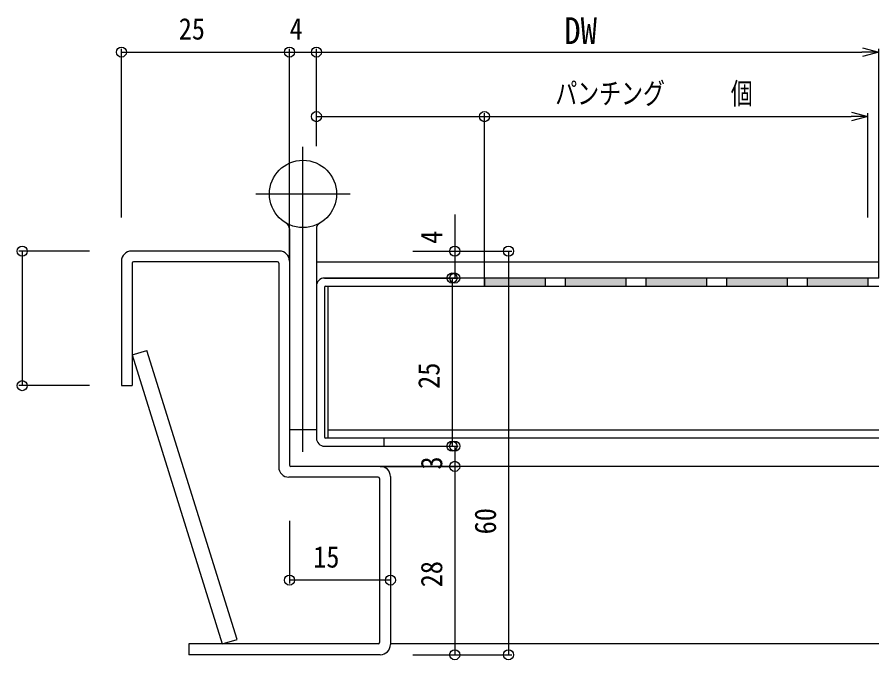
# Model space of a CAD drawing. Units: millimetres, scale not verified. Extents: x -397 to 397, y -282 to 282.
# Drawn here: x -104.2 to 24, y -41.5 to 54.1 of the extents above; entities that cross this region are included whole.
import ezdxf
from ezdxf.enums import TextEntityAlignment as Align

# ---------------------------------------------------------------- set-up
doc = ezdxf.new("R2010")
doc.units = ezdxf.units.MM
doc.header["$LTSCALE"] = 2
for name, color, linetype in [('0-2_YKK_11', 7, 'Continuous'), ('0-3_YKK_12', 2, 'Continuous'), ('0-4_YKK_13', 4, 'Continuous'), ('0-7_YKK_D', 6, 'Continuous')]:
    doc.layers.add(name, color=color, linetype=linetype)
doc.styles.add('ＭＳ ゴシック', font='')
doc.styles.get('ＭＳ ゴシック').set_extended_font_data('MS Gothic')

msp = doc.modelspace()

# ---------------------------------------------------------------- linework, layer by layer
at = {"layer": '0-2_YKK_11'}
for p, q in [((-65.162, 19.292), (-87.162, 19.292)), ((-88.662, 17.792), (-88.662, -0.708)), ((-87.062, 17.492), (-87.062, -0.708)), ((-65.462, 17.692), (-86.862, 17.692)), ((-65.262, 17.492), (-65.262, -12.808)), ((-63.662, 17.792), (-63.662, -12.508)), ((23.965, 15.292), (-58.462, 15.292)), ((-34.662, 15.292), (-34.662, 14.092)), ((-25.662, 15.292), (-25.662, 14.092)), ((-22.662, 15.292), (-22.662, 14.092)), ((-13.662, 15.292), (-13.662, 14.092)), ((-10.662, 15.292), (-10.662, 14.092)), ((-1.662, 15.292), (-1.662, 14.092)), ((1.338, 15.292), (1.338, 14.092)), ((10.338, 15.292), (10.338, 14.092)), ((13.338, 15.292), (13.338, 14.092)), ((22.338, 15.292), (22.338, 14.092)), ((-59.662, 14.092), (-59.662, -8.508)), ((-58.462, 13.892), (-58.462, -8.308)), ((-58.262, 14.092), (23.965, 14.092)), ((-57.962, 14.092), (-57.962, -8.508)), ((-88.662, -0.708), (-87.062, -0.708)), ((23.965, -7.308), (-57.962, -7.308)), ((23.965, -8.508), (-58.262, -8.508)), ((-49.662, -8.508), (-49.662, -9.708)), ((-58.462, -9.708), (-49.662, -9.708)), ((-50.162, -12.708), (-63.462, -12.708)), ((-50.462, -14.308), (-63.762, -14.308)), ((-50.262, -14.508), (-50.262, -38.908)), ((-48.662, -14.208), (-48.662, -39.208)), ((-50.462, -39.108), (-78.662, -39.108)), ((-78.662, -39.108), (-78.662, -40.708)), ((-50.162, -40.708), (-78.662, -40.708))]:
    msp.add_line(p, q, dxfattribs=at)
for centre, radius, start, end in [((-87.162, 17.792), 1.5, 90, 180), ((-65.162, 17.792), 1.5, 0, 90), ((-86.862, 17.492), 0.2, 90, 180), ((-65.462, 17.492), 0.2, 0, 90), ((-58.462, 14.092), 1.2, 90, 180), ((-58.262, 13.892), 0.2, 90, 180), ((-58.462, -8.508), 1.2, 180, 270), ((-58.262, -8.308), 0.2, 180, 270), ((-63.762, -12.808), 1.5, 180, 270), ((-63.462, -12.508), 0.2, 180, 270), ((-50.162, -14.208), 1.5, 0, 90), ((-50.462, -14.508), 0.2, 0, 90), ((-50.462, -38.908), 0.2, 270, 0), ((-50.162, -39.208), 1.5, 270, 0)]:
    msp.add_arc(centre, radius, start, end, dxfattribs=at)
for points in [[(-25.662, 14.092), (-25.662, 15.292), (-34.662, 14.092), (-34.662, 15.292)], [(-13.662, 14.092), (-13.662, 15.292), (-22.662, 14.092), (-22.662, 15.292)], [(-1.662, 14.092), (-1.662, 15.292), (-10.662, 14.092), (-10.662, 15.292)], [(10.338, 14.092), (10.338, 15.292), (1.338, 14.092), (1.338, 15.292)], [(22.338, 14.092), (22.338, 15.292), (13.338, 14.092), (13.338, 15.292)]]:
    msp.add_solid(points, dxfattribs=at)
at = {"layer": '0-3_YKK_12'}
for p, q in [((-59.662, 17.692), (23.965, 17.692)), ((23.965, -12.708), (-50.162, -12.708)), ((23.965, -39.108), (-48.662, -39.108))]:
    msp.add_line(p, q, dxfattribs=at)
at = {"layer": '0-4_YKK_13'}
for p, q in [((-61.662, -10.547), (-61.662, 34.792)), ((-68.662, 27.792), (-54.662, 27.792)), ((-63.662, 22.596), (-63.662, -7.208)), ((-59.662, 22.596), (-59.662, -7.208)), ((-87.062, 3.851), (-84.866, 4.536)), ((-87.062, 3.851), (-73.662, -39.108)), ((-71.466, -38.423), (-84.866, 4.536)), ((-63.662, -7.208), (-59.662, -7.208)), ((-73.662, -39.108), (-71.466, -38.423))]:
    msp.add_line(p, q, dxfattribs=at)
msp.add_circle((-61.662, 27.792), 5, dxfattribs=at)
for centre, start, end in [((-64.662, 22.596), 0, 60), ((-58.662, 22.596), 120, 180)]:
    msp.add_arc(centre, 1, start, end, dxfattribs=at)
at = {"layer": '0-7_YKK_D'}
for p, q in [((-88.662, 24.292), (-88.662, 49.387)), ((-88.662, 48.887), (-63.662, 48.887)), ((-63.662, 34.567), (-63.662, 49.387)), ((-63.662, 17.792), (-63.662, 49.387)), ((-63.662, 48.887), (-59.662, 48.887)), ((-59.662, 34.967), (-59.662, 49.387)), ((-59.662, 34.919), (-59.662, 49.387)), ((-59.662, 48.887), (21.47, 48.887)), ((23.965, 48.887), (21.47, 48.887)), ((23.965, 15.292), (23.965, 49.387)), ((-59.662, 34.967), (-59.662, 39.787)), ((-34.662, 14.092), (-34.662, 39.787)), ((-34.662, 24.692), (-34.662, 39.787)), ((22.338, 24.292), (22.338, 39.787)), ((-59.662, 39.287), (-34.662, 39.287)), ((-34.662, 39.287), (19.843, 39.287)), ((22.338, 39.287), (19.843, 39.287)), ((-39.099, 24.748), (-39.099, 19.292)), ((-93.421, 19.292), (-103.907, 19.292)), ((-103.407, 19.292), (-103.407, -0.708)), ((-45.305, 19.292), (-38.599, 19.292)), ((-45.305, 19.292), (-30.603, 19.292)), ((-39.099, 19.292), (-39.099, 15.292)), ((-31.103, 19.292), (-31.103, -40.708)), ((-58.462, 15.292), (-38.999, 15.292)), ((-58.462, 15.292), (-38.599, 15.292)), ((-39.499, 15.292), (-39.499, -9.708)), ((-93.421, -0.708), (-103.907, -0.708)), ((-49.662, -9.708), (-38.599, -9.708)), ((-45.305, -9.708), (-38.999, -9.708)), ((-39.099, -9.708), (-39.099, -12.708)), ((-50.162, -12.708), (-38.599, -12.708)), ((-45.305, -12.708), (-38.599, -12.708)), ((-39.099, -12.708), (-39.099, -40.708)), ((-48.662, -14.208), (-48.662, -30.111)), ((-63.662, -20.824), (-63.662, -30.111)), ((-48.662, -29.611), (-63.662, -29.611)), ((-45.305, -40.708), (-38.599, -40.708)), ((-45.305, -40.708), (-30.603, -40.708))]:
    msp.add_line(p, q, dxfattribs=at)
for points in [[(21.555, 49.532), (23.965, 48.887), (21.555, 48.241)], [(19.928, 39.932), (22.338, 39.287), (19.928, 38.641)]]:
    msp.add_lwpolyline(points, dxfattribs=at)
for centre in [(-88.662, 48.887), (-63.662, 48.887), (-63.662, 48.887), (-59.662, 48.887), (-59.662, 48.887), (-59.662, 39.287), (-34.662, 39.287), (-34.662, 39.287), (-103.407, 19.292), (-39.099, 19.292), (-31.103, 19.292), (-39.499, 15.292), (-39.099, 15.292), (-103.407, -0.708), (-39.499, -9.708), (-39.099, -9.708), (-39.099, -12.708), (-39.099, -12.708), (-63.662, -29.611), (-48.662, -29.611), (-39.099, -40.708), (-31.103, -40.708)]:
    msp.add_circle(centre, 0.75, dxfattribs=at)

# ---------------------------------------------------------------- texts
at = {"layer": '0-7_YKK_D', "style": 'ＭＳ ゴシック'}
for s, height, width, p in [('25', 3.189, 0.9, (-80.144, 49.787)), ('4', 3.189, 0.9, (-63.644, 49.787)), ('DW', 3.981, 0.9, (-22.812, 48.887)), ('パンチング\u3000\u3000\u3000個', 3.189, 0.75, (-24.144, 40.187)), ('15', 3.189, 0.9, (-60.144, -28.711))]:
    msp.add_text(s, height=height, dxfattribs=dict(at, width=width)).set_placement(p, align=Align.BOTTOM_LEFT)
at = {"layer": '0-7_YKK_D', "style": 'ＭＳ ゴシック', "width": 0.9}
for s, p in [('4', (-39.999, 20.366)), ('25', (-40.399, -1.189)), ('3', (-39.999, -13.189)), ('60', (-32.003, -22.813)), ('28', (-39.999, -30.689))]:
    msp.add_text(s, height=3.189, rotation=90, dxfattribs=at).set_placement(p, align=Align.BOTTOM_LEFT)

doc.saveas('drawing.dxf')
